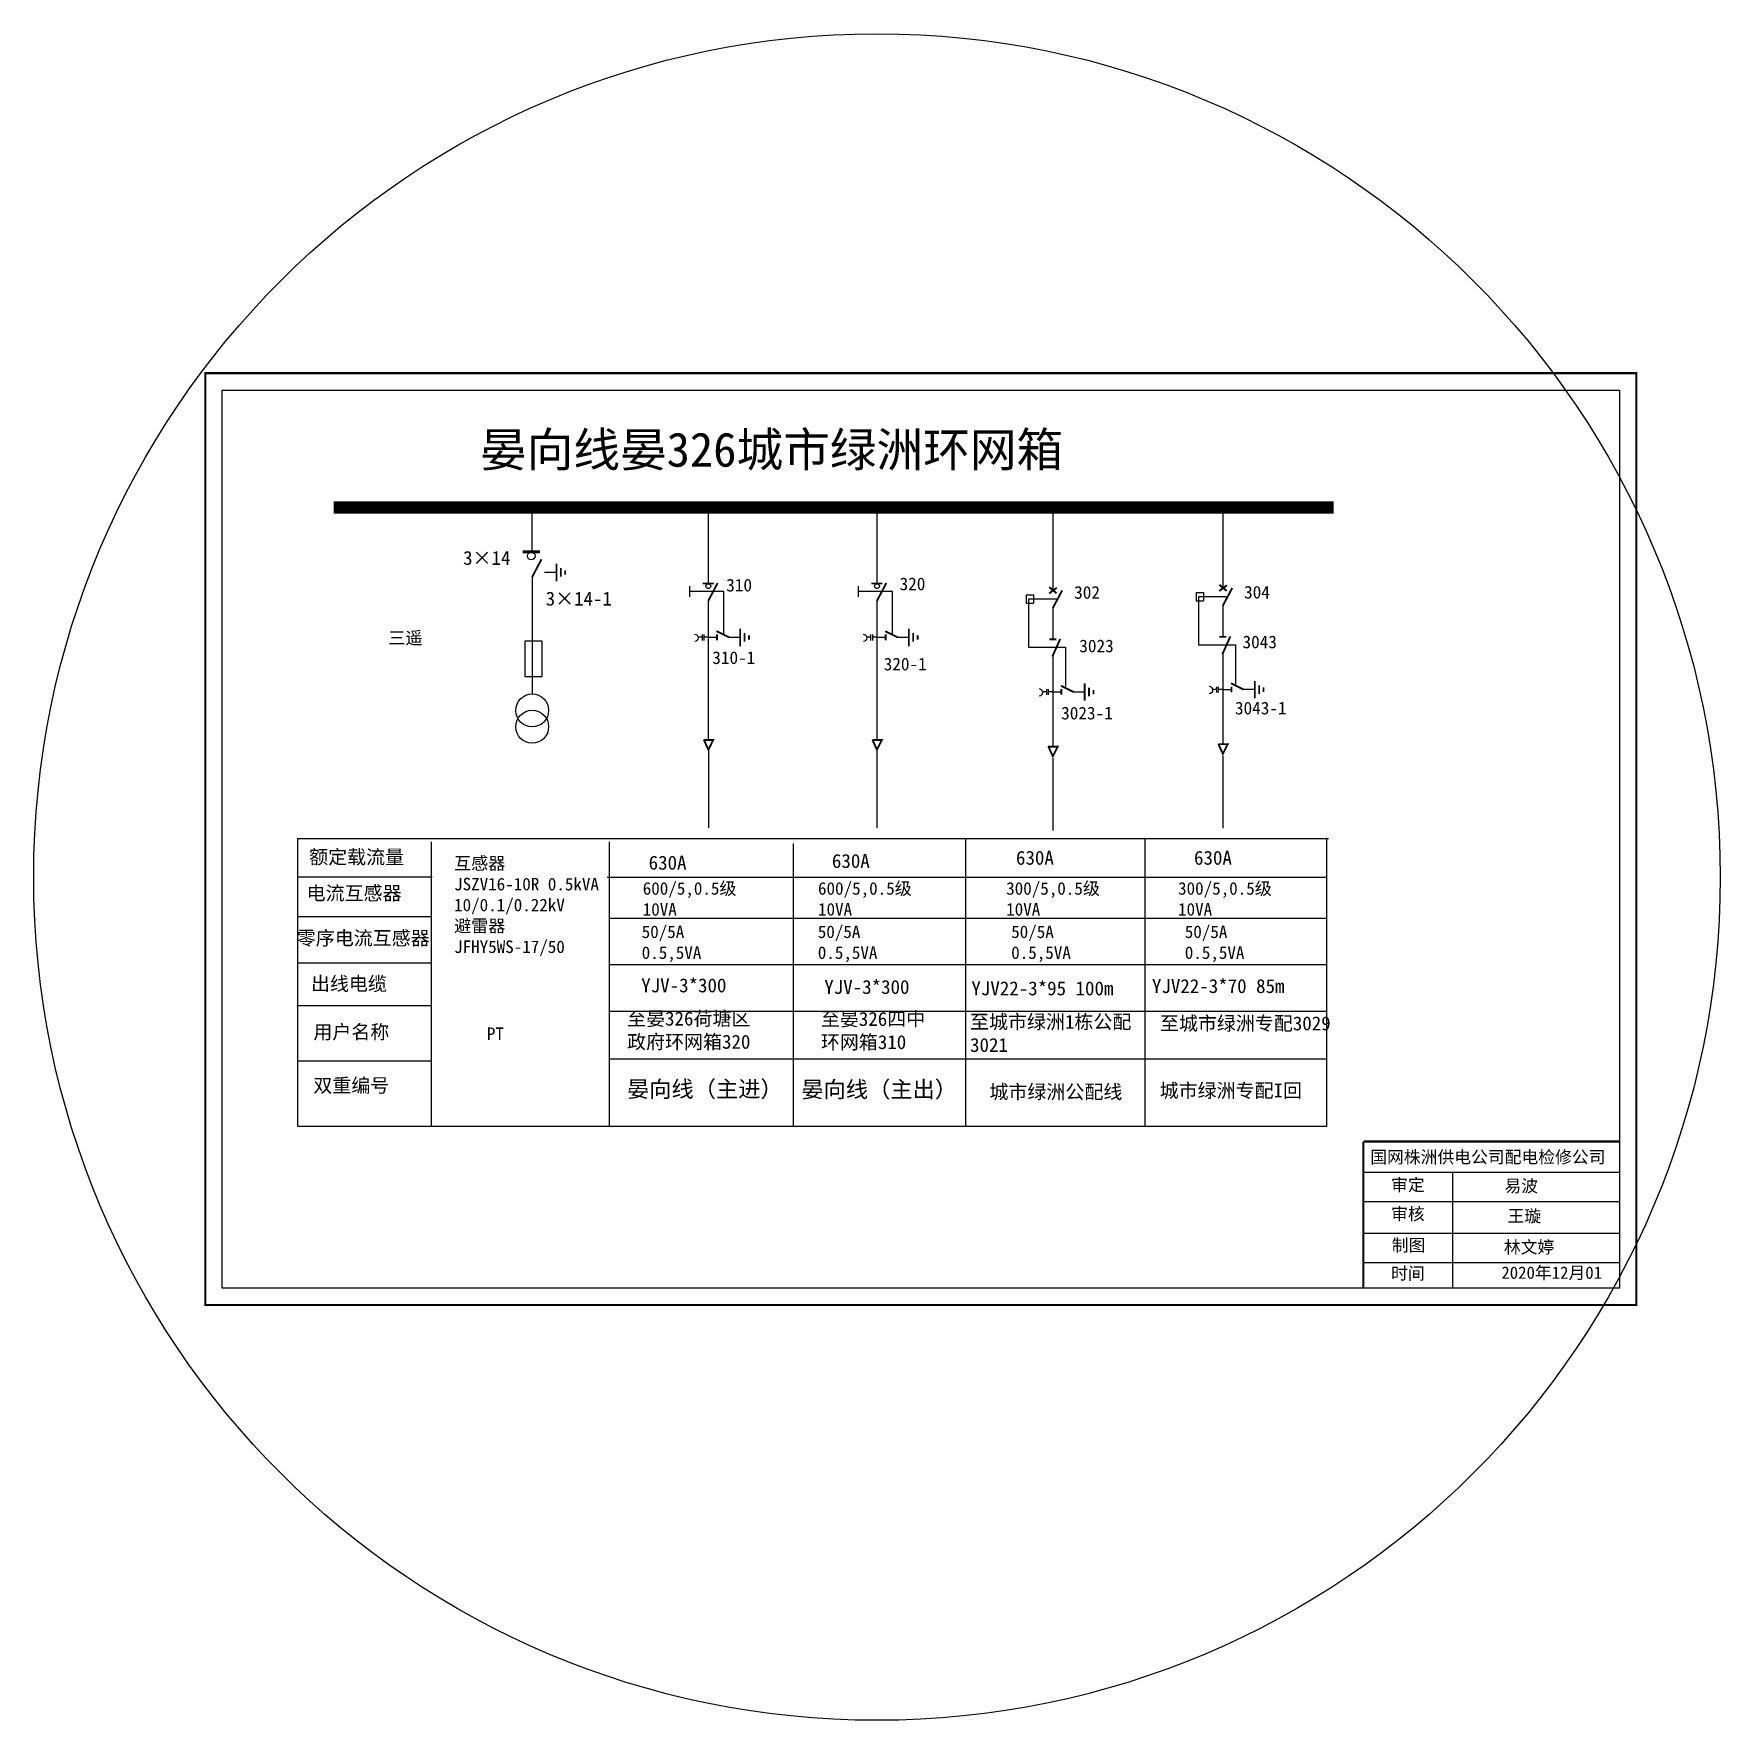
# Model space of a CAD drawing. Extents: x 90 to 673, y -361 to -21.
# Drawn here: x 90.3 to 238.1, y -361.3 to -213.5 of the extents above; entities that cross this region are included whole.
import ezdxf

# ---------------------------------------------------------------- set-up
doc = ezdxf.new("R2010")
doc.units = 0
doc.header["$LTSCALE"] = 0.774411
doc.linetypes.add('ACAD_ISO02W100', pattern=[15, 12, -3])
doc.linetypes.add('CENTER', pattern=[50.8, 31.75, -6.35, 6.35, -6.35])
doc.layers.get('0').update_dxf_attribs({"linetype": 'CONTINUOUS'})
doc.layers.add('2', color=7, linetype='CONTINUOUS')
doc.styles.add('hztxt_txtstyle_0.00_0_0', font='simkai.ttf')
doc.styles.add('hztxt_txtstyle_2.70_0_0', font='simkai.ttf', dxfattribs={"height": 2.7})
doc.styles.add('KaiTi_txtstyle_1.22_0_0', font='simkai.ttf', dxfattribs={"height": 1.220356})
doc.styles.get("Standard").update_dxf_attribs({"font": '', "height": 2.5})
doc.styles.add('字体', font='', dxfattribs={"height": 2.5})
doc.styles.add('黑体_txtstyle_0.00_0_0', font='simhei.ttf')
doc.styles.add('黑体_txtstyle_3.00_0_0', font='simhei.ttf', dxfattribs={"height": 3})
doc.styles.get('Standard').set_extended_font_data('SimSun')
doc.styles.get('字体').set_extended_font_data('KaiTi_GB2312')

# ---------------------------------------------------------------- blocks, each defined once
blk = doc.blocks.new('JD')
for points in [[(-2, 0.2), (-2, -0.2), (2, 0.2), (2, -0.2)], [(1, -1.2), (1, -0.8), (-1, -1.2), (-1, -0.8)], [(-0.5, -1.8), (-0.5, -2.2), (0.5, -1.8), (0.5, -2.2)]]:
    blk.add_trace(points)

msp = doc.modelspace()

# ---------------------------------------------------------------- linework, layer by layer
at = {"color": 0}
for p, q in [((133.93, -255.22), (133.93, -258.84)), ((149.4, -254.93), (149.4, -261.65)), ((164.19, -254.93), (164.19, -261.65)), ((179.6, -255.24), (179.6, -262.3)), ((194.51, -255.03), (194.51, -262.09)), ((133.95, -261.07), (133.95, -271.33)), ((135.03, -260.67), (136.07, -260.67)), ((149.4, -263.15), (149.4, -275.36)), ((164.19, -263.15), (164.19, -275.36)), ((177.26, -262.68), (177.92, -262.68)), ((177.26, -262.68), (177.26, -263.41)), ((177.92, -262.68), (177.92, -263.41)), ((192.17, -262.47), (192.83, -262.47)), ((192.17, -262.47), (192.17, -263.2)), ((192.17, -263.2), (192.83, -263.2)), ((192.83, -262.47), (192.83, -263.2)), ((177.26, -263.41), (177.92, -263.41)), ((179.6, -263.79), (179.6, -266.52)), ((194.51, -263.59), (194.51, -266.31)), ((149.4, -266.39), (150.16, -266.39)), ((151.15, -266.37), (152.19, -266.37)), ((164.19, -266.39), (164.95, -266.39)), ((165.94, -266.37), (166.98, -266.37)), ((179.6, -267.88), (179.6, -275.92)), ((194.51, -267.67), (194.51, -275.71)), ((179.6, -271.18), (180.36, -271.18)), ((181.35, -271.16), (182.39, -271.16)), ((194.51, -270.97), (195.28, -270.97)), ((196.27, -270.95), (197.3, -270.95)), ((125.2, -287.43), (113.42, -287.43)), ((125.15, -290.89), (113.38, -290.89)), ((125.15, -294.97), (113.38, -294.97)), ((125.11, -298.7), (113.33, -298.7)), ((125.15, -303.55), (113.38, -303.55))]:
    msp.add_line(p, q, dxfattribs=at)
at = {"color": 0, "linetype": 'ACAD_ISO02W100'}
for p, q in [((179.93, -263.06), (177.47, -263.06)), ((177.47, -263.06), (177.47, -267.25)), ((194.84, -262.85), (192.38, -262.85)), ((192.38, -262.85), (192.38, -267.04)), ((177.47, -267.25), (180.72, -267.25)), ((180.72, -267.25), (180.72, -270.71)), ((192.38, -267.04), (195.63, -267.04)), ((195.63, -267.04), (195.63, -270.5))]:
    msp.add_line(p, q, dxfattribs=at)
at = {"color": 0, "linetype": 'CENTER'}
for p, q in [((149.41, -276.35), (149.41, -283.1)), ((164.19, -276.35), (164.19, -283.1)), ((179.61, -277), (179.61, -283.34)), ((194.52, -276.79), (194.52, -283.13))]:
    msp.add_line(p, q, dxfattribs=at)
at = {"color": 0, "linetype": 'Continuous'}
for p, q in [((113.35, -284.04), (203.79, -284.04)), ((113.4, -309.27), (113.4, -284.04)), ((125.09, -284.31), (125.09, -309.27)), ((140.72, -284.31), (140.72, -309.27)), ((156.83, -284.47), (156.83, -309.25)), ((171.95, -284.08), (171.95, -309.27)), ((187.68, -284.08), (187.68, -309.27)), ((203.62, -284.1), (203.62, -309.29)), ((140.53, -287.41), (203.62, -287.41)), ((140.72, -291.03), (203.62, -291.03)), ((140.72, -295.08), (203.62, -295.08)), ((140.72, -299.18), (203.62, -299.18)), ((140.72, -303.36), (203.62, -303.36)), ((203.62, -309.27), (113.48, -309.27)), ((206.86, -313.3), (229.31, -313.3)), ((214.65, -313.3), (214.65, -323.5)), ((206.86, -315.85), (229.31, -315.85)), ((206.86, -318.65), (229.31, -318.65)), ((206.86, -321.2), (229.31, -321.2))]:
    msp.add_line(p, q, dxfattribs=at)
at = {"color": 0, "linetype": 'Continuous', "const_width": 0.182}
msp.add_lwpolyline([(105.3, -243.23), (230.78, -243.23), (230.78, -324.93), (105.3, -324.93)], close=True, dxfattribs=at)
at = {"color": 0, "linetype": 'Continuous'}
msp.add_lwpolyline([(106.78, -244.71), (229.31, -244.71), (229.31, -323.46), (106.78, -323.46)], close=True, dxfattribs=at)
at = {"color": 0}
for points, const_width in [([(116.56, -255.01), (204.24, -255.01)], 1.1), ([(133.11, -258.89), (134.65, -258.89)], 0.261), ([(133.95, -261.12), (134.77, -259.55)], 0.165), ([(148.91, -261.67), (149.89, -261.67)], 0.165), ([(149.4, -263.19), (150.22, -261.63)], 0.165), ([(163.7, -261.67), (164.67, -261.67)], 0.165), ([(164.19, -263.19), (165.01, -261.63)], 0.165), ([(194.21, -261.78), (194.85, -262.32)], 0.165), ([(179.29, -261.99), (179.94, -262.53)], 0.165), ([(179.29, -262.54), (179.96, -262.04)], 0.165), ([(179.6, -263.84), (180.43, -262.28)], 0.165), ([(194.2, -262.33), (194.87, -261.83)], 0.165), ([(194.51, -263.63), (195.34, -262.07)], 0.165), ([(150.12, -265.85), (151.22, -266.39)], 0.165), ([(150.16, -266.14), (150.16, -266.65)], 0.165), ([(164.91, -265.85), (166, -266.39)], 0.165), ([(164.95, -266.14), (164.95, -266.65)], 0.165), ([(179.31, -266.56), (179.92, -266.56)], 0.165), ([(179.57, -268.08), (180.26, -266.53)], 0.165), ([(194.22, -266.35), (194.83, -266.35)], 0.165), ([(194.48, -267.87), (195.17, -266.32)], 0.165), ([(180.32, -270.63), (181.42, -271.18)], 0.165), ([(195.23, -270.42), (196.33, -270.97)], 0.165), ([(180.36, -270.93), (180.36, -271.43)], 0.165), ([(195.28, -270.72), (195.28, -271.22)], 0.165), ([(149, -275.39), (149.83, -275.39), (149.41, -276.24), (149.01, -275.37)], 0.165), ([(163.78, -275.39), (164.62, -275.39), (164.19, -276.24), (163.79, -275.37)], 0.165), ([(179.2, -275.97), (180.04, -275.97), (179.61, -276.82), (179.21, -275.95)], 0.165), ([(194.11, -275.76), (194.95, -275.76), (194.52, -276.61), (194.12, -275.74)], 0.165)]:
    msp.add_lwpolyline(points, dxfattribs=dict(at, const_width=const_width))
for points in [[(147.74, -261.92), (147.74, -262.84)], [(162.53, -261.92), (162.53, -262.84)], [(148.85, -266.15), (148.85, -266.66)], [(149, -266.15), (149, -266.66)], [(163.63, -266.15), (163.63, -266.66)], [(163.79, -266.15), (163.79, -266.66)], [(133.3, -266.76), (133.3, -269.83), (134.82, -269.83), (134.82, -266.72), (133.3, -266.72)], [(148.85, -266.39), (148.5, -266.39)], [(149.4, -266.39), (149, -266.39)], [(163.63, -266.39), (163.29, -266.39)], [(164.19, -266.39), (163.79, -266.39)], [(179.05, -271.17), (178.7, -271.17)], [(179.05, -270.94), (179.05, -271.44)], [(179.2, -270.94), (179.2, -271.44)], [(179.6, -271.17), (179.2, -271.17)], [(193.96, -270.96), (193.61, -270.96)], [(193.96, -270.73), (193.96, -271.23)], [(194.11, -270.73), (194.11, -271.23)], [(194.51, -270.96), (194.11, -270.96)]]:
    msp.add_lwpolyline(points, dxfattribs=at)
at = {"color": 0, "linetype": 'ACAD_ISO02W100'}
for points in [[(150.75, -266.14), (150.75, -262.38), (147.74, -262.38)], [(165.54, -266.14), (165.54, -262.38), (162.53, -262.38)]]:
    msp.add_lwpolyline(points, dxfattribs=at)
at = {"color": 0}
for points in [[(148.2, -266.1, -0.877934), (148.22, -266.77)], [(162.99, -266.1, -0.877934), (163, -266.77)], [(178.41, -270.89, -0.877934), (178.42, -271.56)], [(193.32, -270.68, -0.877934), (193.33, -271.35)]]:
    msp.add_lwpolyline(points, format="xyb", dxfattribs=at)
at = {"linetype": 'Continuous', "const_width": 0.18}
msp.add_lwpolyline([(206.84, -310.6), (206.84, -323.46)], dxfattribs=at)
at = {"color": 0, "linetype": 'Continuous', "const_width": 0.18}
msp.add_lwpolyline([(206.86, -310.6), (229.31, -310.6)], dxfattribs=at)
at = {"color": 1, "linetype": 'Continuous'}
msp.add_circle((164.19, -287.41), 73.94, dxfattribs=at)
at = {"color": 0}
for centre, radius in [((133.88, -259.26), 0.335), ((149.4, -261.91), 0.211), ((164.19, -261.91), 0.211)]:
    msp.add_circle(centre, radius, dxfattribs=at)
at = {"layer": '2', "color": 0}
for centre in [(133.96, -272.8), (133.96, -274.23)]:
    msp.add_circle(centre, 1.44, dxfattribs=at)

# ---------------------------------------------------------------- block references
at = {"color": 0, "xscale": 0.3844120780053686, "yscale": 0.3844120780053686, "zscale": 0.3844120780054647, "rotation": 90}
for p in [(136.08, -260.7), (152.2, -266.4), (166.99, -266.4), (182.4, -271.19), (197.32, -270.98)]:
    msp.add_blockref('JD', p, dxfattribs=at)

# ---------------------------------------------------------------- texts
at = {"color": 0, "linetype": 'Continuous', "style": 'hztxt_txtstyle_2.70_0_0'}
for s, height, p in [('3×14', 1.22, (127.9, -260.04)), ('310', 1.109, (150.97, -262.37)), ('320', 1.109, (166.17, -262.26)), ('3×14-1', 1.22, (135.14, -263.61)), ('302', 1.109, (181.48, -263.01)), ('304', 1.109, (196.38, -262.99)), ('310-1', 1.109, (149.75, -268.73)), ('3023', 1.109, (181.93, -267.7)), ('3043', 1.109, (196.24, -267.35)), ('320-1', 1.109, (164.78, -269.29)), ('3043-1', 1.109, (195.58, -273.15)), ('3023-1', 1.109, (180.34, -273.59))]:
    msp.add_text(s, height=height, dxfattribs=at).set_placement(p)
at = {"color": 0, "linetype": 'Continuous', "attachment_point": 1}
for s, insert, char_height, width, style in [('{\\fSimSun|b0|i0|c134|p2;晏向线晏326城市绿洲环网箱}', (129.38, -248.43), 3, 85.7498, '字体'), ('{\\fSimSun|b0|i0|c134|p2;三遥}', (121.34, -265.89), 1.1026, 8.5785, 'hztxt_txtstyle_0.00_0_0'), ('{\\fSimSun|b0|i0|c134|p2;额定载流量}', (114.4, -285.04), 1.2204, 19.6738, 'hztxt_txtstyle_2.70_0_0'), ('{\\fSimSun|b0|i0|c134|p2;630A}', (160.24, -285.39), 1.2204, 19.6738, 'hztxt_txtstyle_2.70_0_0'), ('{\\fSimSun|b0|i0|c134|p2;630A}', (176.38, -285.11), 1.2204, 19.6738, 'hztxt_txtstyle_2.70_0_0'), ('{\\fSimSun|b0|i0|c134|p2;630A}', (191.99, -285.11), 1.2204, 19.6738, 'hztxt_txtstyle_2.70_0_0'), ('\\A1;{\\fSimSun|b0|i0|c134|p2;互感器\\PJSZV16-10R 0.5kVA\\P10/0.1/0.22kV\\P避雷器\\PJFHY5WS-17/50}', (127.11, -285.65), 1.0983, 20.2524, 'hztxt_txtstyle_2.70_0_0'), ('{\\fSimSun|b0|i0|c134|p2;630A}', (144.17, -285.54), 1.2204, 19.6738, 'hztxt_txtstyle_2.70_0_0'), ('{\\fSimSun|b0|i0|c134|p2;电流互感器}', (114.18, -288.21), 1.2204, 19.6738, 'hztxt_txtstyle_2.70_0_0'), ('\\A1;{\\fSimSun|b0|i0|c134|p2;600/5,0.5级\\P10VA}', (143.65, -287.86), 1.0983, 20.2524, 'hztxt_txtstyle_2.70_0_0'), ('\\A1;{\\fSimSun|b0|i0|c134|p2;600/5,0.5级\\P10VA}', (159.02, -287.86), 1.0983, 20.2524, 'hztxt_txtstyle_2.70_0_0'), ('\\A1;{\\fSimSun|b0|i0|c134|p2;300/5,0.5级\\P10VA}', (175.52, -287.86), 1.0983, 20.2524, 'hztxt_txtstyle_2.70_0_0'), ('\\A1;{\\fSimSun|b0|i0|c134|p2;300/5,0.5级\\P10VA}', (190.59, -287.86), 1.0983, 20.2524, 'hztxt_txtstyle_2.70_0_0'), ('{\\fSimSun|b0|i0|c134|p2;零序电流互感器}', (113.32, -292.15), 1.2204, 19.6738, 'hztxt_txtstyle_2.70_0_0'), ('{\\fSimSun|b0|i0|c134|p2;50/5A\\P0.5,5VA}', (143.56, -291.66), 1.0983, 19.6738, 'hztxt_txtstyle_2.70_0_0'), ('{\\fSimSun|b0|i0|c134|p2;50/5A\\P0.5,5VA}', (159, -291.66), 1.0983, 19.6738, 'hztxt_txtstyle_2.70_0_0'), ('{\\fSimSun|b0|i0|c134|p2;50/5A\\P0.5,5VA}', (175.96, -291.66), 1.0983, 19.6738, 'hztxt_txtstyle_2.70_0_0'), ('{\\fSimSun|b0|i0|c134|p2;50/5A\\P0.5,5VA}', (191.18, -291.66), 1.0983, 19.6738, 'hztxt_txtstyle_2.70_0_0'), ('{\\fSimSun|b0|i0|c134|p2;出线电缆}', (114.56, -296.15), 1.2204, 19.6738, 'hztxt_txtstyle_2.70_0_0'), ('YJV-3*300', (143.52, -296.3), 1.22, 19.6738, 'hztxt_txtstyle_2.70_0_0'), ('YJV-3*300', (159.57, -296.44), 1.22, 19.6738, 'hztxt_txtstyle_2.70_0_0'), ('YJV22-3*95 100m', (172.47, -296.56), 1.2204, 19.6738, 'hztxt_txtstyle_2.70_0_0'), ('{\\fSimSun|b0|i0|c134|p2;用户名称}', (114.77, -300.38), 1.2204, 19.6738, 'hztxt_txtstyle_2.70_0_0'), ('{\\fSimSun|b0|i0|c134|p2;至晏326荷塘区政府环网箱320}', (142.28, -299.21), 1.2204, 12.3761, 'hztxt_txtstyle_2.70_0_0'), ('{\\fSimSun|b0|i0|c134|p2;至晏326四中环网箱310}', (159.27, -299.24), 1.2204, 10.5639, 'hztxt_txtstyle_2.70_0_0'), ('{\\fSimSun|b0|i0|c134|p2;至城市绿洲1栋公配3021}', (172.35, -299.49), 1.2204, 14.9849, 'hztxt_txtstyle_2.70_0_0'), ('{\\fSimSun|b0|i0|c134|p2;PT}', (129.98, -300.6), 1.1026, 8.5785, 'hztxt_txtstyle_0.00_0_0'), ('{\\fSimSun|b0|i0|c134|p2;双重编号}', (114.77, -305.07), 1.2204, 19.6738, 'hztxt_txtstyle_2.70_0_0'), ('{\\fSimSun|b0|i0|c134|p2;城市绿洲公配线}', (174.05, -305.63), 1.2204, 12.5813, 'hztxt_txtstyle_2.70_0_0'), ('审定', (209.27, -313.86), 1.08, 8.4461, '黑体_txtstyle_0.00_0_0'), ('审核', (209.27, -316.4), 1.08, 8.4461, '黑体_txtstyle_0.00_0_0'), ('制图', (209.33, -319.15), 1.08, 8.4461, '黑体_txtstyle_0.00_0_0'), ('林文婷', (219.16, -319.32), 1.08, 8.4461, '黑体_txtstyle_0.00_0_0'), ('时间', (209.27, -321.62), 1.08, 8.4461, '黑体_txtstyle_0.00_0_0')]:
    msp.add_mtext(s, dxfattribs=dict(at, insert=insert, char_height=char_height, width=width, style=style))
at = {"color": 7, "linetype": 'Continuous', "attachment_point": 1, "style": 'KaiTi_txtstyle_1.22_0_0'}
for s, insert, char_height, width in [('YJV22-3*70 85m', (188.3, -296.36), 1.2204, 19.6738), ('至城市绿洲专配3029', (189, -299.63), 1.2204, 14.9849), ('城市绿洲专配I回', (188.98, -305.52), 1.22, 14.9849)]:
    msp.add_mtext(s, dxfattribs=dict(at, insert=insert, char_height=char_height, width=width))
at = {"color": 0, "char_height": 1.43, "width": 17.776, "attachment_point": 1}
for s, insert in [('晏向线（主进）', (142.27, -305.28)), ('晏向线（主出）', (157.56, -305.31))]:
    msp.add_mtext(s, dxfattribs=dict(at, insert=insert))
at = {"linetype": 'Continuous', "char_height": 1.08, "attachment_point": 1}
for s, insert, width, style in [('国网株洲供电公司配电检修公司', (207.44, -311.42), 29.5265, '黑体_txtstyle_0.00_0_0'), ('易波', (219.21, -313.95), 8.4461, '黑体_txtstyle_0.00_0_0'), ('王璇', (219.48, -316.59), 11.8994, '黑体_txtstyle_0.00_0_0'), ('2020年12月01', (218.94, -321.56), 9.6715, '黑体_txtstyle_3.00_0_0')]:
    msp.add_mtext(s, dxfattribs=dict(at, insert=insert, width=width, style=style))

doc.saveas('drawing.dxf')
